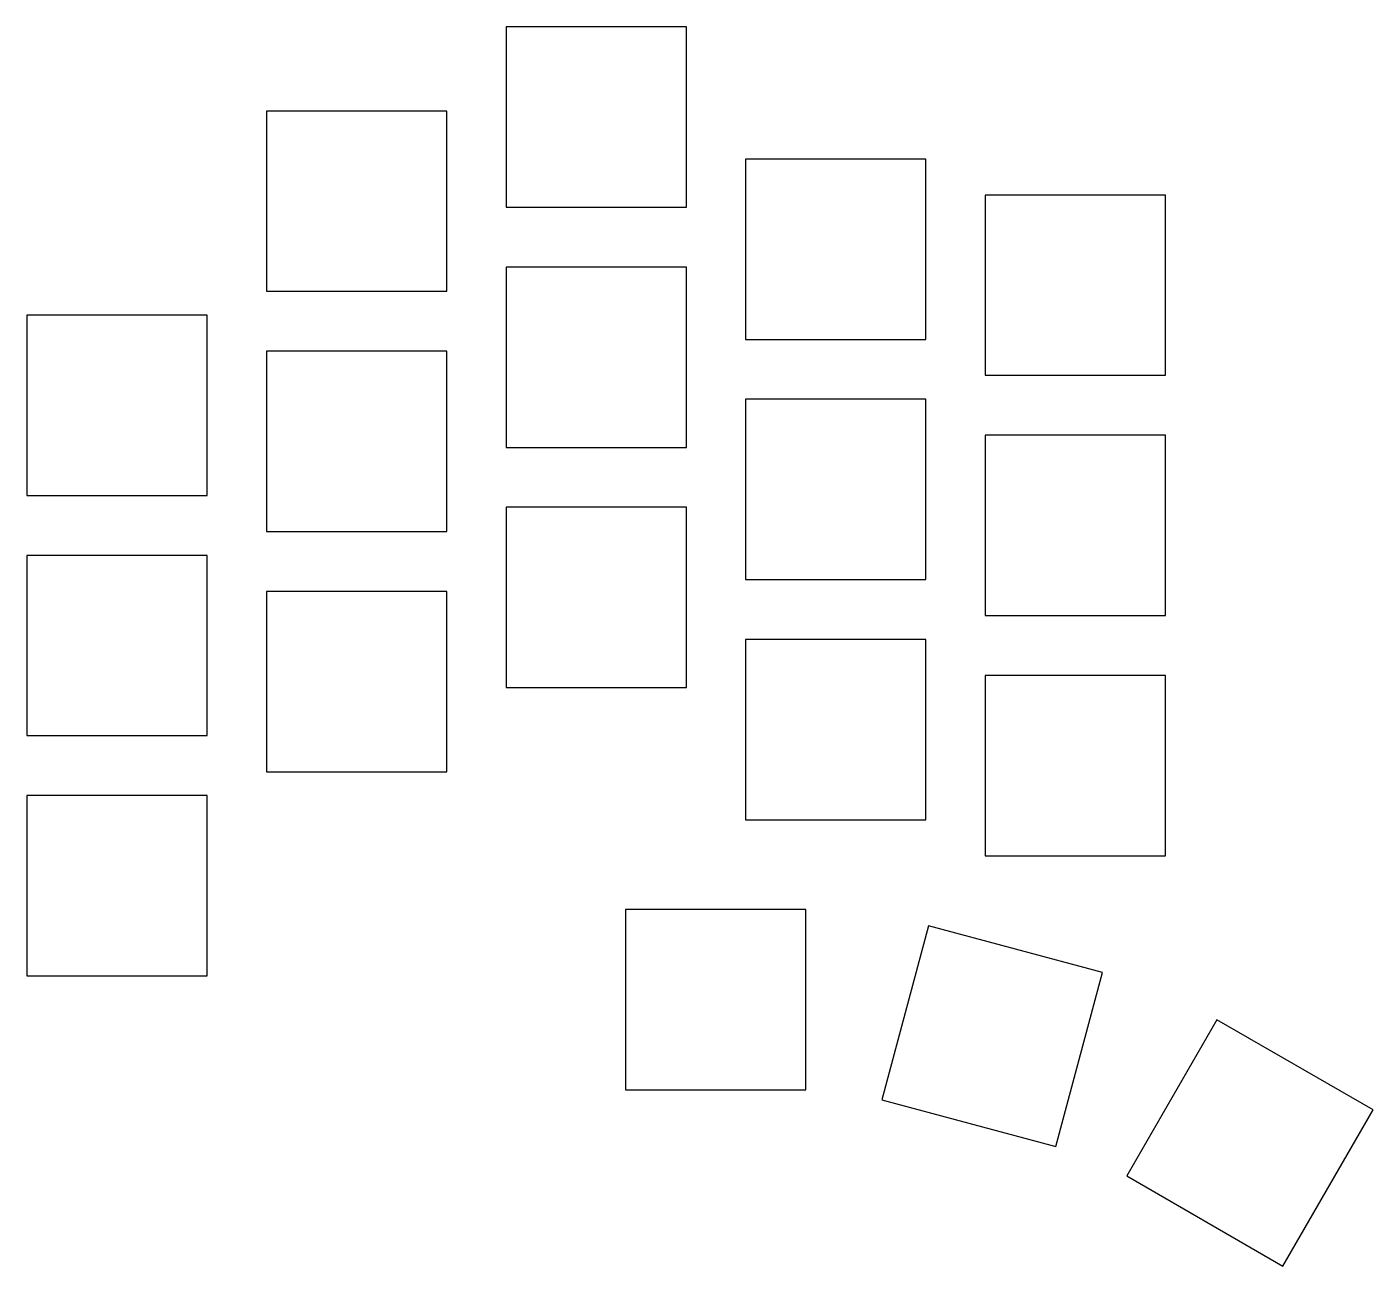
# Model space of a CAD drawing. Header units: millimetres. Extents: x -7 to 100, y -30 to 68.
import ezdxf

# ---------------------------------------------------------------- set-up
doc = ezdxf.new("R2010")
doc.units = ezdxf.units.MM

msp = doc.modelspace()

# ---------------------------------------------------------------- linework, layer by layer
for p, q in [((45.15, 68.11), (30.85, 68.11)), ((30.85, 68.11), (30.85, 53.81)), ((45.15, 53.81), (45.15, 68.11)), ((26.15, 61.44), (11.85, 61.44)), ((11.85, 61.44), (11.85, 47.14)), ((26.15, 47.14), (26.15, 61.44)), ((64.15, 57.63), (49.85, 57.63)), ((49.85, 57.63), (49.85, 43.33)), ((64.15, 43.33), (64.15, 57.63)), ((83.15, 54.77), (68.85, 54.77)), ((68.85, 54.77), (68.85, 40.48)), ((83.15, 40.48), (83.15, 54.77)), ((30.85, 53.81), (45.15, 53.81)), ((45.15, 49.06), (30.85, 49.06)), ((30.85, 49.06), (30.85, 34.76)), ((45.15, 34.76), (45.15, 49.06)), ((11.85, 47.14), (26.15, 47.14)), ((7.15, 45.25), (-7.15, 45.25)), ((-7.15, 45.25), (-7.15, 30.95)), ((7.15, 30.95), (7.15, 45.25)), ((49.85, 43.33), (64.15, 43.33)), ((26.15, 42.39), (11.85, 42.39)), ((11.85, 42.39), (11.85, 28.09)), ((26.15, 28.09), (26.15, 42.39)), ((68.85, 40.48), (83.15, 40.48)), ((64.15, 38.58), (49.85, 38.58)), ((49.85, 38.58), (49.85, 24.28)), ((64.15, 24.28), (64.15, 38.58)), ((83.15, 35.73), (68.85, 35.73)), ((68.85, 35.73), (68.85, 21.43)), ((83.15, 21.43), (83.15, 35.73)), ((30.85, 34.76), (45.15, 34.76)), ((-7.15, 30.95), (7.15, 30.95)), ((45.15, 30.01), (30.85, 30.01)), ((30.85, 30.01), (30.85, 15.71)), ((45.15, 15.71), (45.15, 30.01)), ((11.85, 28.09), (26.15, 28.09)), ((7.15, 26.2), (-7.15, 26.2)), ((-7.15, 26.2), (-7.15, 11.9)), ((7.15, 11.9), (7.15, 26.2)), ((49.85, 24.28), (64.15, 24.28)), ((26.15, 23.34), (11.85, 23.34)), ((11.85, 23.34), (11.85, 9.04)), ((26.15, 9.04), (26.15, 23.34)), ((68.85, 21.43), (83.15, 21.43)), ((64.15, 19.53), (49.85, 19.53)), ((49.85, 19.53), (49.85, 5.23)), ((64.15, 5.23), (64.15, 19.53)), ((83.15, 16.68), (68.85, 16.68)), ((68.85, 16.68), (68.85, 2.38)), ((83.15, 2.38), (83.15, 16.68)), ((30.85, 15.71), (45.15, 15.71)), ((-7.15, 11.9), (7.15, 11.9)), ((11.85, 9.04), (26.15, 9.04)), ((7.15, 7.15), (-7.15, 7.15)), ((-7.15, 7.15), (-7.15, -7.15)), ((7.15, -7.15), (7.15, 7.15)), ((49.85, 5.23), (64.15, 5.23)), ((68.85, 2.38), (83.15, 2.38)), ((54.62, -1.9), (40.33, -1.9)), ((40.33, -1.9), (40.33, -16.2)), ((54.62, -16.2), (54.62, -1.9)), ((64.35, -3.18), (60.65, -16.99)), ((78.16, -6.88), (64.35, -3.18)), ((-7.15, -7.15), (7.15, -7.15)), ((74.46, -20.69), (78.16, -6.88)), ((87.22, -10.63), (80.07, -23.02)), ((99.61, -17.78), (87.22, -10.63)), ((40.33, -16.2), (54.62, -16.2)), ((60.65, -16.99), (74.46, -20.69)), ((92.46, -30.17), (99.61, -17.78)), ((80.07, -23.02), (92.46, -30.17))]:
    msp.add_line(p, q)

doc.saveas('drawing.dxf')
